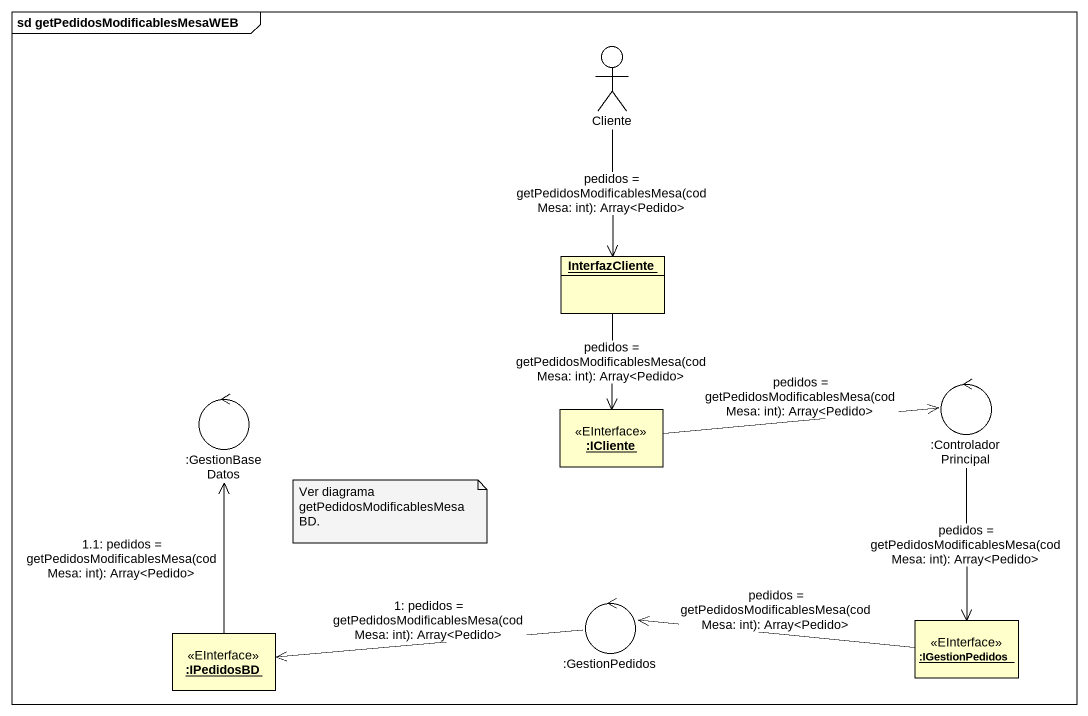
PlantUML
@startuml
mainframe sd getPedidosModificablesMesaWEB
allowmixing
hide circle
hide empty members
actor Cliente
object InterfazCliente
control ":ControladorPrincipal" as ControladorPrincipal
control ":GestionBaseDatos" as GestionBaseDatos
object ":ICliente" as ICliente <<EInterface>>
object ":IPedidosBD" as IPedidosBD <<EInterface>>
control ":GestionPedidos" as GestionPedidos
object ":IGestionPedidos" as IGestionPedidos <<EInterface>>
Cliente --> InterfazCliente : pedidos = getPedidosModificablesMesa(codMesa: int): Array<Pedido>
InterfazCliente --> ICliente : pedidos = getPedidosModificablesMesa(codMesa: int): Array<Pedido>
ControladorPrincipal --> IGestionPedidos : pedidos = getPedidosModificablesMesa(codMesa: int): Array<Pedido>
ICliente -right-> ControladorPrincipal : pedidos = getPedidosModificablesMesa(codMesa: int): Array<Pedido>
IPedidosBD -up-> GestionBaseDatos : 1.1: pedidos = getPedidosModificablesMesa(codMesa: int): Array<Pedido>
GestionPedidos -left-> IPedidosBD : 1: pedidos = getPedidosModificablesMesa(codMesa: int): Array<Pedido>
IGestionPedidos -left-> GestionPedidos : pedidos = getPedidosModificablesMesa(codMesa: int): Array<Pedido>
note as N1
  Ver diagrama getPedidosModificablesMesaBD.
end note
@enduml
